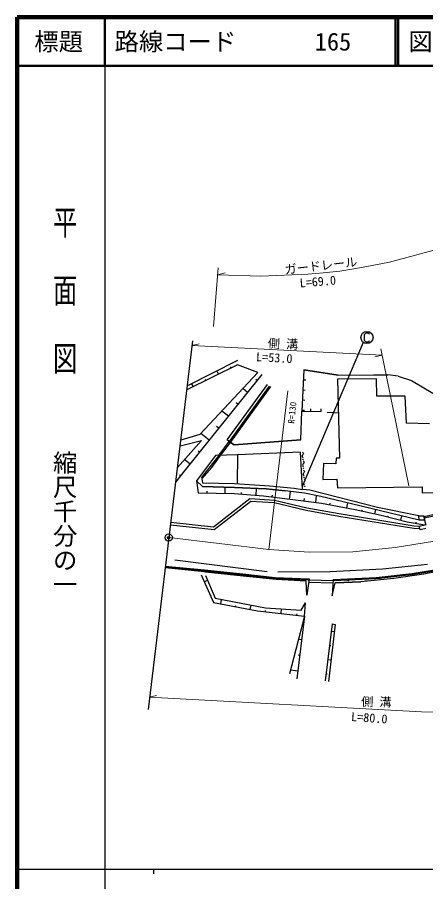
# Model space of a CAD drawing. Units: millimetres, scale not verified. Extents: x 40000 to 680000, y 20000 to 380000.
# Drawn here: x 40000 to 123936, y 202409 to 380000 of the extents above; entities that cross this region are included whole.
import ezdxf
from ezdxf.enums import TextEntityAlignment as Align

# ---------------------------------------------------------------- set-up
doc = ezdxf.new("R2010")
doc.units = ezdxf.units.MM
doc.header["$LTSCALE"] = 1000
doc.header["$PDMODE"] = 32
doc.header["$PDSIZE"] = 500
doc.linetypes.add('CHAIN', pattern=[18.5, 12, -1.5, 3.5, -1.5])
for name, color, linetype, lineweight in [('M-BGD', 7, 'Continuous', 25), ('M-BGD-EXST', 7, 'Continuous', 25), ('M-BMK', 2, 'CHAIN', 13), ('M-BMK-OTRS', 5, 'Continuous', 25), ('M-BMK-SRVR', 3, 'Continuous', 25), ('M-STR-HTXT', 7, 'Continuous', 13), ('M-STR-STRC', 7, 'Continuous', 25), ('M-TTL', 2, 'Continuous', 140), ('M-TTL-BAND', 7, 'Continuous', 25), ('M-TTL-LINE', 7, 'Continuous', 50)]:
    doc.layers.add(name, color=color, linetype=linetype, lineweight=lineweight)
doc.layers.add('M-OTRS', color=6, linetype='Continuous')
doc.layers.add('M-TTL-TXT', color=7, linetype='Continuous')
doc.styles.add('@ＭＳ ゴシック', font='')
doc.styles.add('ＭＳ ゴシック', font='')
doc.styles.get('@ＭＳ ゴシック').set_extended_font_data('@MS Gothic')
doc.styles.get('ＭＳ ゴシック').set_extended_font_data('MS Gothic')

msp = doc.modelspace()

# ---------------------------------------------------------------- linework, layer by layer
at = {"layer": 'M-BGD'}
for p, q in [((74928, 304309), (85291, 309571)), ((85249, 308589), (74829, 303486)), ((81342, 306676), (80993, 307389)), ((83947, 307951), (83837, 308176)), ((89421, 307018), (85249, 308589)), ((98880, 307600), (98492, 299083)), ((98880, 307600), (105936, 306496)), ((105936, 306496), (98880, 307600)), ((98880, 307600), (99380, 307578)), ((77544, 294257), (89421, 307018)), ((78737, 305400), (78637, 305603)), ((90256, 306626), (80194, 294061)), ((89273, 305399), (89039, 305586)), ((98786, 305526), (99285, 305503)), ((113792, 305752), (105817, 305676)), ((105817, 305676), (106200, 289418)), ((105936, 306496), (113236, 306557)), ((113236, 306557), (116120, 306557)), ((113869, 302148), (113792, 305752)), ((118267, 306251), (116120, 306557)), ((118267, 306251), (121028, 305392)), ((76132, 304124), (75819, 304762)), ((83163, 293209), (91393, 304549)), ((83163, 293209), (91393, 304549)), ((91738, 304234), (83571, 292832)), ((83822, 292612), (92115, 304172)), ((87306, 302945), (86346, 303715)), ((121028, 305392), (125384, 302754)), ((98691, 303451), (99190, 303428)), ((119697, 302148), (113869, 302148)), ((120004, 296626), (119697, 302148)), ((85340, 300492), (84997, 300766)), ((98596, 301376), (99096, 301353)), ((83374, 298038), (82050, 299099)), ((98272, 293177), (98492, 299083)), ((98492, 299083), (102427, 299035)), ((98502, 299301), (99001, 299278)), ((100350, 299060), (100356, 299560)), ((102427, 299035), (102433, 299535)), ((103654, 298851), (105981, 298725)), ((124682, 296473), (120004, 296626)), ((81408, 295584), (80956, 295946)), ((72912, 287483), (77887, 293079)), ((73446, 291942), (77887, 293079)), ((77544, 294257), (73586, 293113)), ((80194, 294061), (73764, 286061)), ((79441, 293130), (77754, 294483)), ((83571, 292832), (83163, 293209)), ((84576, 292172), (98272, 293177)), ((98272, 293177), (84576, 292172)), ((81428, 289972), (83571, 292832)), ((81775, 289985), (83822, 292612)), ((83571, 292832), (83822, 292612)), ((83822, 292612), (84576, 292172)), ((84576, 292172), (83822, 292612)), ((80769, 289946), (76803, 284763)), ((77475, 290677), (77186, 290909)), ((81428, 289972), (77817, 285350)), ((79953, 287517), (81775, 289985)), ((85267, 290122), (80769, 289946)), ((85251, 290121), (85178, 284154)), ((98232, 290684), (85267, 290122)), ((98625, 282988), (98232, 290684)), ((98565, 289946), (98538, 289800)), ((98538, 289800), (98582, 289658)), ((98664, 290096), (98565, 289946)), ((98582, 289658), (98698, 289521)), ((98631, 290671), (98747, 290533)), ((98764, 290246), (98664, 290096)), ((98747, 290533), (98791, 290392)), ((98791, 290392), (98764, 290246)), ((75509, 288223), (74480, 289047)), ((98667, 288108), (98637, 287954)), ((98637, 287954), (98684, 287805)), ((98771, 288267), (98667, 288108)), ((98684, 287805), (98807, 287660)), ((98736, 288874), (98859, 288729)), ((98876, 288425), (98771, 288267)), ((98859, 288729), (98905, 288579)), ((98905, 288579), (98876, 288425)), ((102902, 288344), (102826, 285046)), ((105433, 288267), (102902, 288344)), ((105510, 289418), (105433, 288267)), ((106200, 289418), (105510, 289418)), ((73764, 286061), (72559, 284543)), ((73542, 285769), (73314, 285953)), ((77911, 285162), (79953, 287517)), ((98781, 286252), (98754, 286106)), ((98754, 286106), (98798, 285964)), ((98881, 286402), (98781, 286252)), ((98798, 285964), (98914, 285827)), ((98847, 286977), (98963, 286840)), ((98980, 286552), (98881, 286402)), ((98963, 286840), (99008, 286698)), ((99008, 286698), (98980, 286552)), ((78075, 283631), (76803, 284763)), ((76803, 284763), (77156, 282329)), ((77911, 285162), (78037, 284376)), ((78037, 284376), (84633, 284188)), ((84633, 284188), (91829, 283736)), ((98883, 284415), (98854, 284261)), ((98854, 284261), (98900, 284111)), ((98988, 284573), (98883, 284415)), ((98952, 285180), (99075, 285035)), ((99093, 284732), (98988, 284573)), ((99075, 285035), (99122, 284886)), ((99122, 284886), (99093, 284732)), ((102826, 285046), (105663, 285123)), ((105663, 285123), (105817, 283359)), ((78075, 283631), (84609, 283411)), ((84609, 283411), (78075, 283631)), ((79002, 282280), (79012, 282666)), ((82693, 282182), (82723, 283328)), ((84609, 283411), (91143, 283129)), ((91143, 283129), (84609, 283411)), ((89073, 281808), (89174, 283214)), ((91143, 283129), (95043, 282736)), ((95043, 282736), (91143, 283129)), ((91829, 283736), (96917, 283233)), ((99033, 282265), (95043, 282736)), ((95945, 281023), (96145, 282606)), ((96917, 283233), (98625, 282988)), ((100117, 282831), (98625, 282988)), ((98900, 284111), (99023, 283966)), ((114039, 279281), (100117, 282831)), ((105817, 283359), (123225, 283513)), ((123225, 283513), (123225, 282286)), ((123225, 282286), (135495, 282592)), ((77156, 282329), (84538, 282132)), ((80341, 275290), (87815, 281110)), ((80488, 274771), (87973, 280599)), ((84538, 282132), (90585, 281701)), ((86050, 282024), (86073, 282349)), ((87815, 281110), (92893, 280789)), ((87973, 280599), (92820, 280293)), ((90585, 281701), (97731, 280797)), ((92372, 281475), (92418, 281839)), ((92893, 280789), (99486, 279248)), ((97731, 280797), (102522, 280161)), ((98929, 280638), (98993, 281118)), ((102362, 281574), (99033, 282265)), ((101325, 280320), (101514, 281750)), ((108682, 280076), (102362, 281574)), ((92820, 280293), (99384, 278759)), ((99486, 279248), (106157, 278024)), ((102522, 280161), (109472, 278904)), ((104260, 279847), (104321, 280185)), ((107735, 279218), (107922, 280256)), ((122580, 276668), (108682, 280076)), ((109472, 278904), (114797, 277690)), ((110809, 278600), (110865, 278836)), ((113482, 277990), (113687, 278849)), ((122552, 277547), (114039, 279281)), ((99384, 278759), (106072, 277532)), ((106072, 277532), (121513, 275010)), ((106157, 278024), (121554, 275510)), ((114797, 277690), (120137, 276355)), ((116148, 277352), (116198, 277563)), ((118804, 276673), (119012, 277543)), ((122552, 277547), (123557, 277578)), ((122580, 276668), (122552, 277547)), ((123557, 277578), (123585, 276699)), ((123570, 277174), (127311, 277914)), ((125409, 277815), (123597, 277385)), ((123597, 277385), (123785, 276387)), ((71506, 275755), (80488, 274771)), ((71566, 276252), (80341, 275290)), ((120137, 276355), (123773, 275701)), ((121554, 275510), (122611, 275449)), ((121955, 276028), (121996, 276255)), ((123585, 276699), (122580, 276668)), ((122611, 275449), (123773, 275701)), ((122768, 274720), (122611, 275449)), ((123785, 276387), (123943, 275658)), ((121513, 275010), (122720, 274943)), ((123930, 274972), (122768, 274720)), ((77770, 266131), (70365, 266927)), ((77770, 266131), (70365, 266927)), ((70405, 267253), (78469, 266452)), ((70453, 267063), (78507, 266264)), ((78469, 266452), (86322, 265655)), ((121004, 265555), (126930, 266471)), ((121084, 265745), (127035, 266666)), ((77757, 265444), (80309, 259751)), ((78676, 266023), (77770, 266131)), ((78507, 266264), (86362, 265466)), ((78664, 265337), (80677, 260634)), ((86408, 265149), (78676, 266023)), ((86408, 265149), (80665, 265787)), ((86322, 265655), (93009, 264918)), ((86362, 265466), (93036, 264731)), ((93230, 264511), (86408, 265149)), ((93230, 264511), (86408, 265149)), ((93009, 264918), (99959, 264607)), ((93036, 264731), (99763, 264425)), ((104933, 264494), (113783, 264886)), ((105139, 264303), (113730, 264699)), ((117384, 264700), (110574, 264025)), ((113730, 264699), (121004, 265555)), ((113783, 264886), (121084, 265745)), ((123519, 265620), (117384, 264700)), ((126378, 266132), (123519, 265620)), ((78395, 264021), (79093, 264334)), ((99365, 264167), (93230, 264511)), ((99365, 264167), (93230, 264511)), ((99512, 261271), (99365, 264167)), ((99512, 261271), (99365, 264167)), ((99959, 264607), (99512, 261271)), ((99763, 264425), (105139, 264303)), ((99946, 263921), (104921, 263808)), ((104933, 264494), (104745, 261142)), ((104745, 261142), (105298, 263841)), ((105298, 263841), (110574, 264025)), ((110574, 264025), (105298, 263841)), ((79671, 261174), (79866, 261262)), ((80309, 259751), (89389, 258082)), ((80677, 260634), (90984, 258670)), ((81823, 259473), (81990, 260383)), ((98346, 258180), (99255, 259702)), ((99058, 256953), (99255, 259702)), ((84849, 258917), (84898, 259184)), ((87876, 258360), (88036, 259232)), ((89389, 258082), (99058, 256953)), ((90984, 258670), (98346, 258180)), ((91001, 257894), (91028, 258125)), ((94224, 257518), (94332, 258447)), ((99058, 256953), (95953, 245112)), ((99058, 256953), (97432, 244075)), ((97447, 257142), (97485, 257468)), ((98855, 255344), (98792, 255352)), ((103322, 243645), (104794, 255364)), ((105347, 255241), (103936, 243523)), ((104794, 255364), (105347, 255241)), ((98449, 252124), (97813, 252204)), ((104610, 253899), (105176, 253828)), ((104242, 250969), (104417, 250947)), ((98042, 248904), (97724, 248944)), ((103874, 248040), (104470, 247965)), ((97636, 245685), (96152, 245872)), ((103506, 245110), (103689, 245087))]:
    msp.add_line(p, q, dxfattribs=at)
for centre, radius in [((98717, 289197), 36), ((98827, 287318), 38), ((98933, 285504), 36), ((99043, 283625), 38), ((81755, 265862), 50), ((84579, 265704), 50), ((114420, 264711), 50), ((117205, 265209), 50), ((108031, 264287), 50), ((111636, 264213), 50)]:
    msp.add_circle(centre, radius, dxfattribs=at)
at = {"layer": 'M-BGD-EXST'}
for p, q in [((111463, 314980), (111313, 314780)), ((111313, 314780), (111313, 313680)), ((111663, 315130), (111463, 314980)), ((112113, 315130), (111663, 315130)), ((112313, 314980), (112113, 315130)), ((112413, 314830), (112313, 314980)), ((98637, 283674), (111121, 313286)), ((111313, 313680), (111463, 313480)), ((111463, 313480), (111663, 313330)), ((111663, 313330), (112113, 313330)), ((112113, 313330), (112313, 313430)), ((112313, 313430), (112413, 313580))]:
    msp.add_line(p, q, dxfattribs=at)
msp.add_circle((111863, 314230), 1250, dxfattribs=at)
at = {"layer": 'M-BMK'}
for p, q in [((71119, 273108), (81515, 271912)), ((81515, 271912), (91677, 270666)), ((117655, 271049), (127433, 272679)), ((91677, 270666), (100017, 270090)), ((100017, 270090), (108932, 270186)), ((108932, 270186), (117655, 271049))]:
    msp.add_line(p, q, dxfattribs=at)
at = {"layer": 'M-BMK-OTRS'}
for p, q in [((76032, 313530), (71119, 273108)), ((71119, 273108), (66884, 237819))]:
    msp.add_line(p, q, dxfattribs=at)
at = {"layer": 'M-BMK-SRVR'}
for radius in [750, 30]:
    msp.add_circle((71119, 273108), radius, dxfattribs=at)
at = {"layer": 'M-OTRS'}
msp.add_point((71119, 273108), dxfattribs=at)
at = {"layer": 'M-STR-HTXT'}
for p, q in [((126439, 332331), (116483, 329699)), ((81302, 328548), (80343, 316470)), ((81188, 327112), (82701, 327483)), ((81188, 327112), (90025, 326823)), ((75844, 312539), (77363, 312884)), ((75844, 312539), (114966, 310608)), ((114710, 311859), (120462, 283771)), ((114966, 310608), (113447, 310263)), ((91677, 270666), (95580, 303262)), ((67123, 240356), (68643, 240693)), ((67123, 240356), (123068, 237279))]:
    msp.add_line(p, q, dxfattribs=at)
for points in [[(90025, 326823), (99691, 327231), (102883, 327490), (106261, 327873), (109560, 328374), (112905, 328986), (116483, 329699)], [(123068, 237279), (132705, 237224), (136906, 237241), (140973, 237360), (143379, 237479)]]:
    msp.add_lwpolyline(points, dxfattribs=at)
at = {"layer": 'M-STR-STRC'}
for p, q in [((72380, 268540), (91361, 266144)), ((104302, 266144), (115033, 266677)), ((115033, 266677), (124331, 267635)), ((93566, 266048), (104302, 266144))]:
    msp.add_line(p, q, dxfattribs=at)
at = {"layer": 'M-TTL'}
for p, q in [((40000, 380000), (40000, 20000)), ((680000, 380000), (40000, 380000))]:
    msp.add_line(p, q, dxfattribs=at)
at = {"layer": 'M-TTL-BAND'}
for p, q in [((58000, 370000), (58000, 20000)), ((40000, 205000), (579000, 205000)), ((68000, 205000), (68000, 204000))]:
    msp.add_line(p, q, dxfattribs=at)
at = {"layer": 'M-TTL-LINE'}
for p, q in [((58000, 380000), (58000, 370000)), ((117750, 380000), (117750, 370000)), ((118250, 380000), (118250, 370000)), ((40000, 370000), (680000, 370000))]:
    msp.add_line(p, q, dxfattribs=at)

# ---------------------------------------------------------------- texts
at = {"layer": 'M-STR-HTXT', "style": 'ＭＳ ゴシック'}
for s, height, rotation, p in [('ガードレール', 1833, 6.4, (95095, 326686)), ('L=69.0', 1833, 4.8, (98153, 323935)), ('側 溝', 1833, 358.2, (91448, 311556)), ('L=53.0', 1833, 356.9, (89007, 308805)), ('R=130', 1320, 83.9, (97298, 296413)), ('側 溝', 1833, 359, (110650, 237953)), ('L=80.0', 1833, 356, (108516, 234885))]:
    msp.add_text(s, height=height, rotation=rotation, dxfattribs=at).set_placement(p, align=Align.BOTTOM_LEFT)
at = {"layer": 'M-TTL-BAND', "style": '@ＭＳ ゴシック', "width": 1.4}
msp.add_text('平  面  図', height=3666, rotation=270, dxfattribs=at).set_placement((49777, 306475), align=Align.MIDDLE_RIGHT)
at = {"layer": 'M-TTL-BAND', "style": '@ＭＳ ゴシック'}
msp.add_text('縮尺千分の一', height=3666, rotation=270, dxfattribs=at).set_placement((49777, 261030), align=Align.MIDDLE_RIGHT)
at = {"layer": 'M-TTL-TXT', "style": 'ＭＳ ゴシック'}
msp.add_text('標題', height=3666, dxfattribs=at).set_placement((48500, 375000), align=Align.MIDDLE_CENTER)
for s, p in [('路線コード', (60000, 375000)), ('165', (101142, 375000)), ('165', (101142, 375000)), ('図面コード', (120380, 375000))]:
    msp.add_text(s, height=3666, dxfattribs=at).set_placement(p, align=Align.MIDDLE_LEFT)

doc.saveas('drawing.dxf')
